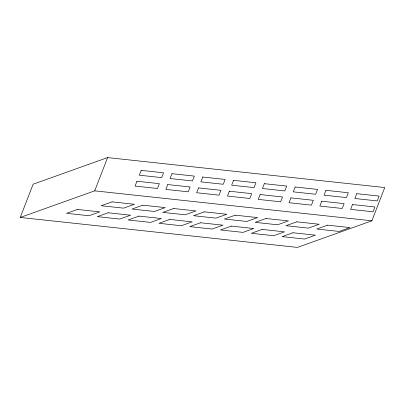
<?xml version="1.0" encoding="UTF-8"?>
<svg xmlns="http://www.w3.org/2000/svg" width="405" height="405" viewBox="0 0 405 405"><rect width="100%" height="100%" fill="white"/><g stroke="black" fill="none" stroke-linecap="round" stroke-linejoin="round"><path stroke-width="0.61" d="M20.25 217.45L33.129 184.194L107.598 157.596L384.75 187.55L371.871 220.806L297.402 247.404L20.25 217.45L94.719 190.851L371.871 220.806M94.719 190.851L107.598 157.596M136.941 181.243L135.067 186.077L157.464 188.497L159.337 183.662L136.941 181.243M141.158 170.358L139.285 175.193L161.676 177.618L163.549 172.778L141.158 170.358M167.736 184.569L165.863 189.408L188.259 191.828L190.132 186.988L167.736 184.569M171.948 173.684L170.075 178.524L192.471 180.944L194.344 176.109L171.948 173.684M198.531 187.9L196.658 192.734L219.054 195.154L220.927 190.32L198.531 187.9M202.743 177.015L200.87 181.85L223.266 184.27L225.139 179.435L202.743 177.015M229.326 191.226L227.453 196.06L249.85 198.485L251.723 193.646L229.326 191.226M233.538 180.341L231.665 185.181L254.062 187.601L255.935 182.761L233.538 180.341M260.121 194.552L258.248 199.392L280.645 201.811L282.518 196.977L260.121 194.552M264.333 183.673L262.46 188.507L284.857 190.927L286.73 186.092L264.333 183.673M290.917 197.883L289.043 202.718L311.44 205.143L313.313 200.303L290.917 197.883M295.129 186.999L293.255 191.838L315.652 194.258L317.525 189.418L295.129 186.999M321.712 201.209L319.834 206.049L342.23 208.469L344.103 203.634L321.712 201.209M325.924 190.33L324.051 195.164L346.447 197.584L348.32 192.75L325.924 190.33M352.502 204.54L350.629 209.375L373.025 211.795L374.898 206.96L352.502 204.54M356.719 193.656L354.846 198.496L377.242 200.915L379.115 196.076L356.719 193.656M77.406 209.451L66.572 213.319L88.968 215.744L99.797 211.871L77.406 209.451M112.038 201.857L101.209 205.725L123.606 208.145L134.435 204.277L112.038 201.857M108.196 212.782L97.367 216.65L119.764 219.07L130.592 215.202L108.196 212.782M142.833 205.183L132.005 209.056L154.401 211.476L165.23 207.608L142.833 205.183M138.991 216.108L128.162 219.976L150.559 222.396L161.387 218.528L138.991 216.108M173.629 208.514L162.795 212.382L185.191 214.802L196.025 210.934L173.629 208.514M169.786 219.439L158.957 223.307L181.354 225.727L192.183 221.859L169.786 219.439M204.424 211.84L193.59 215.708L215.986 218.133L226.82 214.26L204.424 211.84M200.581 222.765L189.753 226.633L212.149 229.053L222.978 225.185L200.581 222.765M235.219 215.171L224.385 219.039L246.782 221.459L257.615 217.591L235.219 215.171M231.376 226.091L220.548 229.964L242.939 232.384L253.773 228.516L231.376 226.091M266.014 218.498L255.18 222.365L277.577 224.785L288.411 220.917L266.014 218.498M262.172 229.422L251.338 233.29L273.734 235.71L284.568 231.842L262.172 229.422M296.809 221.829L285.976 225.696L308.372 228.116L319.206 224.248L296.809 221.829M292.967 232.748L282.133 236.616L304.53 239.041L315.363 235.168L292.967 232.748M327.604 225.155L316.771 229.022L339.167 231.442L350.001 227.575L327.604 225.155"/></g></svg>
